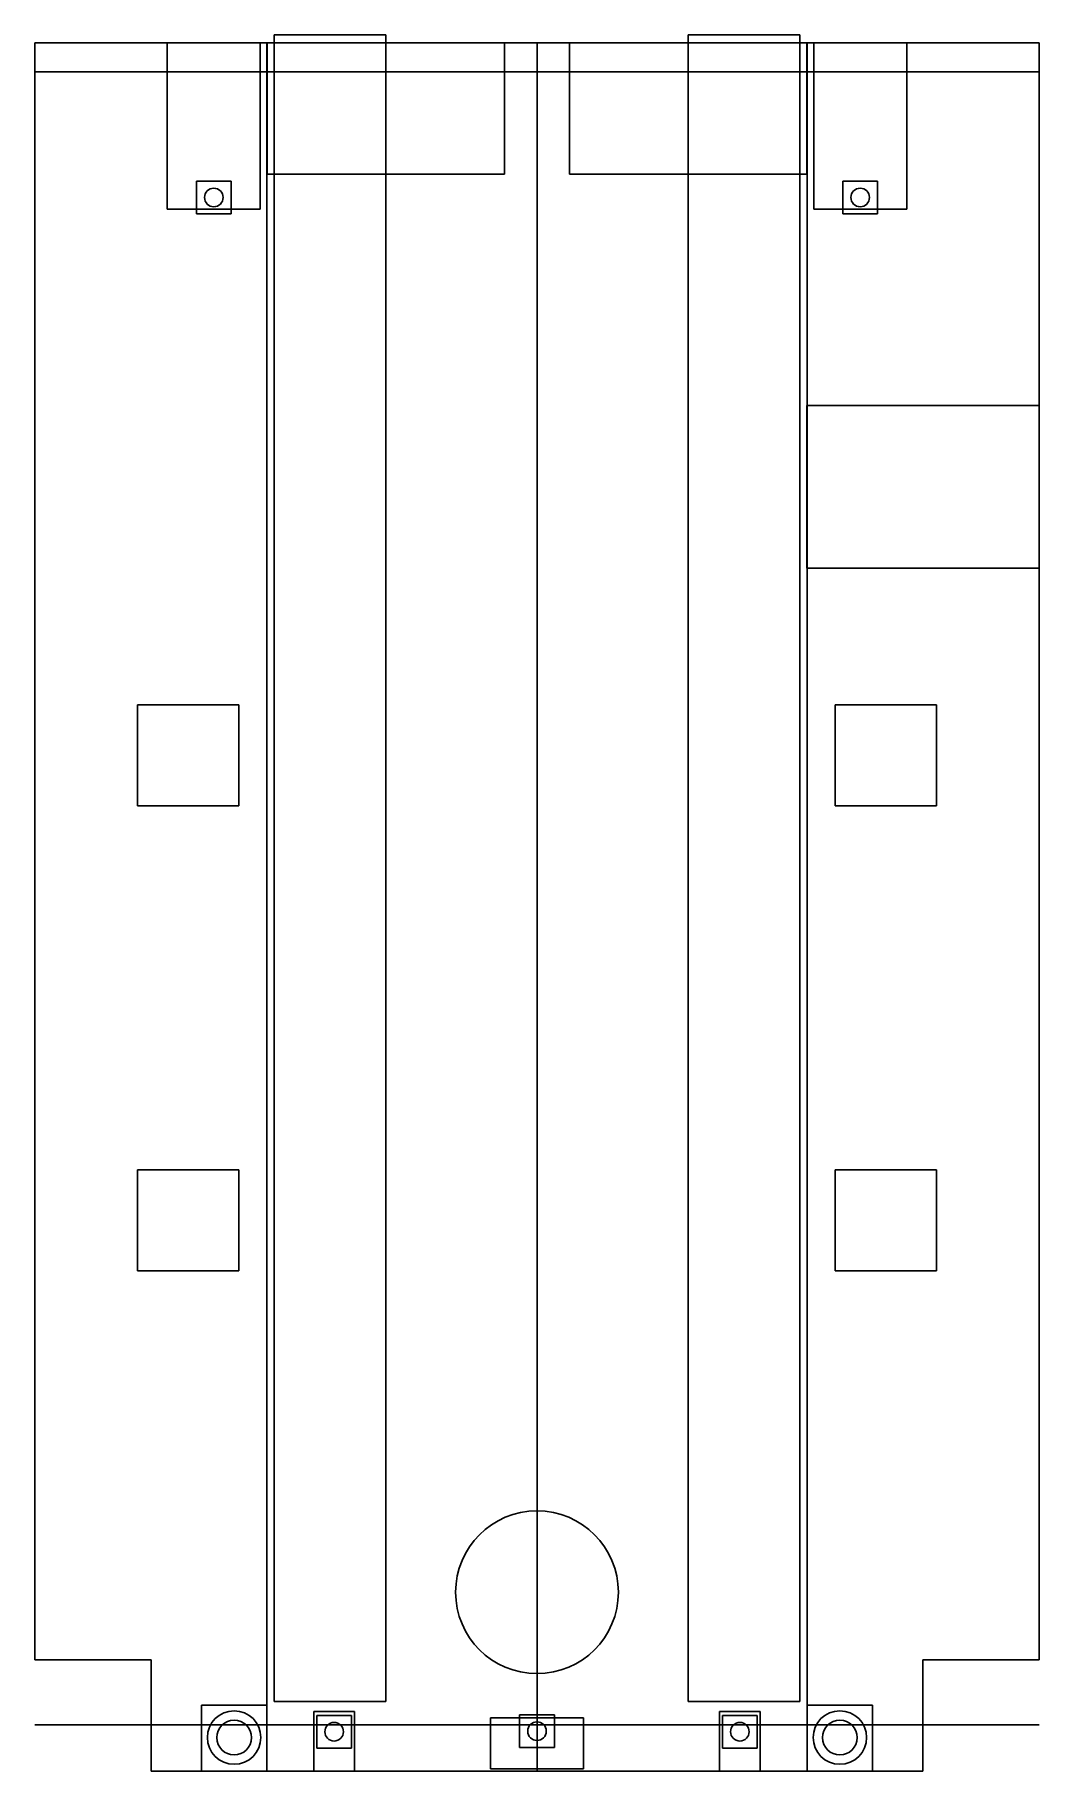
# Model space of a CAD drawing. Header units: metres. Extents: x -21.6 to 21.6, y 4.3 to 79.
import ezdxf

# ---------------------------------------------------------------- set-up
doc = ezdxf.new("R2010")
doc.units = ezdxf.units.M

msp = doc.modelspace()

# ---------------------------------------------------------------- linework, layer by layer
at = {"layer": 'BCU_FRAME_BARS'}
for p, q in [((-6.5, 79), (-11.3, 79)), ((-11.3, 79), (-11.3, 7.3)), ((-6.5, 7.3), (-6.5, 79)), ((11.3, 79), (6.5, 79)), ((6.5, 79), (6.5, 7.3)), ((11.3, 7.3), (11.3, 79)), ((-11.3, 7.3), (-6.5, 7.3)), ((6.5, 7.3), (11.3, 7.3))]:
    msp.add_line(p, q, dxfattribs=at)
at = {"layer": 'BCU_TAIL_RUNS'}
for p, q in [((-11.9, 78.651), (-15.9, 78.651)), ((-15.9, 78.651), (-15.9, 71.5)), ((-11.9, 71.5), (-11.9, 78.651)), ((15.9, 78.651), (11.9, 78.651)), ((11.9, 78.651), (11.9, 71.5)), ((15.9, 71.5), (15.9, 78.651)), ((-15.9, 71.5), (-11.9, 71.5)), ((11.9, 71.5), (15.9, 71.5)), ((2, 6.6), (-2, 6.6)), ((-2, 6.6), (-2, 4.4)), ((2, 4.4), (2, 6.6)), ((-2, 4.4), (2, 4.4))]:
    msp.add_line(p, q, dxfattribs=at)
at = {"layer": 'BCU_WIRE_RUNS'}
for p, q in [((-11.625, 7.15), (-14.425, 7.15)), ((-14.425, 7.15), (-14.425, 4.3)), ((-11.625, 4.3), (-11.625, 7.15)), ((-7.85, 6.875), (-9.6, 6.875)), ((-9.6, 6.875), (-9.6, 4.3)), ((-7.85, 4.3), (-7.85, 6.875)), ((9.6, 6.875), (7.85, 6.875)), ((7.85, 6.875), (7.85, 4.3)), ((9.6, 4.3), (9.6, 6.875)), ((14.425, 7.15), (11.625, 7.15)), ((11.625, 7.15), (11.625, 4.3)), ((14.425, 4.3), (14.425, 7.15)), ((-14.425, 4.3), (-11.625, 4.3)), ((-9.6, 4.3), (-7.85, 4.3)), ((7.85, 4.3), (9.6, 4.3)), ((11.625, 4.3), (14.425, 4.3))]:
    msp.add_line(p, q, dxfattribs=at)
at = {"layer": 'BLE_MODULE_BCU'}
for p, q in [((21.6, 63.051), (11.6, 63.051)), ((11.6, 63.051), (11.6, 56.051)), ((21.6, 56.051), (21.6, 63.051)), ((11.6, 56.051), (21.6, 56.051))]:
    msp.add_line(p, q, dxfattribs=at)
at = {"layer": 'CELLS_REF'}
for p, q in [((-11.625, 4.3), (-11.625, 78.651)), ((0, 4.3), (0, 78.651)), ((11.625, 4.3), (11.625, 78.651)), ((-21.6, 77.4), (21.6, 77.4)), ((-21.6, 6.3), (21.6, 6.3))]:
    msp.add_line(p, q, dxfattribs=at)
at = {"layer": 'COVER_STANDOFFS'}
for p, q in [((-12.825, 50.175), (-17.175, 50.175)), ((-17.175, 50.175), (-17.175, 45.825)), ((-12.825, 45.825), (-12.825, 50.175)), ((17.175, 50.175), (12.825, 50.175)), ((12.825, 50.175), (12.825, 45.825)), ((17.175, 45.825), (17.175, 50.175)), ((-17.175, 45.825), (-12.825, 45.825)), ((12.825, 45.825), (17.175, 45.825)), ((-12.825, 30.175), (-17.175, 30.175)), ((-17.175, 30.175), (-17.175, 25.825)), ((-12.825, 25.825), (-12.825, 30.175)), ((17.175, 30.175), (12.825, 30.175)), ((12.825, 30.175), (12.825, 25.825)), ((17.175, 25.825), (17.175, 30.175)), ((-17.175, 25.825), (-12.825, 25.825)), ((12.825, 25.825), (17.175, 25.825))]:
    msp.add_line(p, q, dxfattribs=at)
at = {"layer": 'OUTLINE'}
for p, q in [((21.6, 78.651), (-21.6, 78.651)), ((-21.6, 78.651), (-21.6, 9.1)), ((21.6, 9.1), (21.6, 78.651)), ((-21.6, 9.1), (-16.6, 9.1)), ((-16.6, 9.1), (-16.6, 4.3)), ((16.6, 4.3), (16.6, 9.1)), ((16.6, 9.1), (21.6, 9.1)), ((-16.6, 4.3), (16.6, 4.3))]:
    msp.add_line(p, q, dxfattribs=at)
at = {"layer": 'PACK_WIRE_HOLES'}
for centre in [(-13.025, 5.75), (13.025, 5.75)]:
    msp.add_circle(centre, 0.75, dxfattribs=at)
at = {"layer": 'PACK_WIRE_PADS'}
for centre in [(-13.025, 5.75), (13.025, 5.75)]:
    msp.add_circle(centre, 1.15, dxfattribs=at)
at = {"layer": 'SENSE_WIRE_HOLES'}
for centre in [(-13.9, 72), (13.9, 72), (-8.725, 6), (0, 6.025), (8.725, 6)]:
    msp.add_circle(centre, 0.4, dxfattribs=at)
at = {"layer": 'SENSE_WIRE_PADS'}
for p, q in [((-13.15, 72.7), (-14.65, 72.7)), ((-14.65, 72.7), (-14.65, 71.3)), ((-13.15, 71.3), (-13.15, 72.7)), ((14.65, 72.7), (13.15, 72.7)), ((13.15, 72.7), (13.15, 71.3)), ((14.65, 71.3), (14.65, 72.7)), ((-14.65, 71.3), (-13.15, 71.3)), ((13.15, 71.3), (14.65, 71.3)), ((0.75, 6.725), (-0.75, 6.725)), ((-0.75, 6.725), (-0.75, 5.325)), ((0.75, 5.325), (0.75, 6.725)), ((-7.975, 6.7), (-9.475, 6.7)), ((-9.475, 6.7), (-9.475, 5.3)), ((-7.975, 5.3), (-7.975, 6.7)), ((9.475, 6.7), (7.975, 6.7)), ((7.975, 6.7), (7.975, 5.3)), ((9.475, 5.3), (9.475, 6.7)), ((-9.475, 5.3), (-7.975, 5.3)), ((-0.75, 5.325), (0.75, 5.325)), ((7.975, 5.3), (9.475, 5.3))]:
    msp.add_line(p, q, dxfattribs=at)
at = {"layer": 'USB_NOTCH'}
for p, q in [((-1.4, 78.651), (-11.6, 78.651)), ((-11.6, 78.651), (-11.6, 73.001)), ((-1.4, 73.001), (-1.4, 78.651)), ((11.6, 78.651), (1.4, 78.651)), ((1.4, 78.651), (1.4, 73.001)), ((11.6, 73.001), (11.6, 78.651)), ((-11.6, 73.001), (-1.4, 73.001)), ((1.4, 73.001), (11.6, 73.001))]:
    msp.add_line(p, q, dxfattribs=at)
at = {"layer": 'VENT_KEEPOUT'}
msp.add_circle((0, 12), 3.5, dxfattribs=at)

doc.saveas('drawing.dxf')
